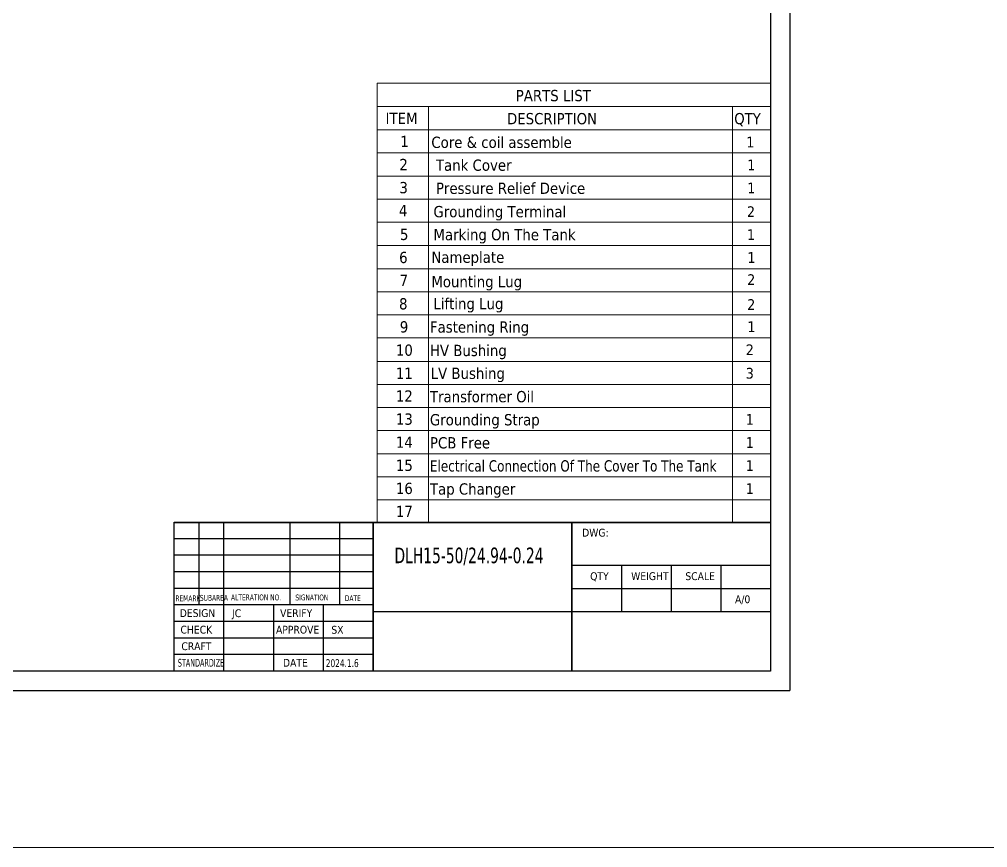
# Model space of a CAD drawing. Extents: x 4438 to 384502, y -178203 to -21188.
# Drawn here: x 378640 to 380621, y -178203 to -176509 of the extents above; entities that cross this region are included whole.
import ezdxf

# ---------------------------------------------------------------- set-up
doc = ezdxf.new("R2010")
doc.units = 0
doc.header["$LTSCALE"] = 8
doc.header["$MEASUREMENT"] = 0
doc.linetypes.add('HIDDEN', pattern=[0.375, 0.25, -0.125])
doc.layers.get('0').update_dxf_attribs({"linetype": 'CONTINUOUS'})
doc.layers.add('PL', color=5, linetype='CONTINUOUS')
doc.layers.add('细', color=7, linetype='CONTINUOUS', lineweight=20)
doc.layers.add('铁心', color=3, linetype='CONTINUOUS', lineweight=0)
doc.styles.add('Tahoma$001', font='tahoma.ttf', dxfattribs={"height": 2.159784})
doc.styles.add('Tahoma_txtstyle_28.93_0_0', font='tahoma.ttf')
doc.styles.add('Tahoma_txtstyle_30.40_0_0', font='tahoma.ttf')

msp = doc.modelspace()

# ---------------------------------------------------------------- linework, layer by layer
at = {"color": 7, "linetype": 'Continuous'}
for p, q in [((378957.187, -177537.444), (380177.091, -177537.444)), ((378957.226, -177536.961), (380177.13, -177536.961)), ((378957.226, -177841.937), (378957.226, -177536.961)), ((379008.055, -177706.392), (379008.055, -177536.961)), ((379058.885, -177841.937), (379058.885, -177536.961)), ((379194.43, -177706.392), (379194.43, -177536.961)), ((379296.088, -177706.392), (379296.088, -177536.961)), ((379363.861, -177536.961), (379363.861, -177841.937)), ((379364.004, -177537.17), (379364.004, -177842.146)), ((379770.495, -177841.937), (379770.495, -177536.961)), ((379770.639, -177537.17), (379770.639, -177842.146)), ((379363.861, -177570.847), (378957.226, -177570.847)), ((379363.861, -177604.733), (378957.226, -177604.733)), ((379770.495, -177625.065), (380177.13, -177625.065)), ((379770.639, -177625.274), (380177.274, -177625.274)), ((379872.154, -177625.065), (379872.154, -177719.946)), ((379872.298, -177625.274), (379872.298, -177720.156)), ((379973.813, -177625.065), (379973.813, -177719.946)), ((379973.956, -177625.274), (379973.956, -177720.156)), ((380075.471, -177625.065), (380075.471, -177719.946)), ((380075.615, -177625.274), (380075.615, -177720.156)), ((379363.861, -177638.619), (378957.226, -177638.619)), ((379363.861, -177672.505), (378957.226, -177672.505)), ((379770.495, -177672.505), (380177.13, -177672.505)), ((379770.639, -177672.715), (380177.274, -177672.715)), ((379363.861, -177706.392), (378957.226, -177706.392)), ((379160.543, -177706.392), (379160.543, -177841.937)), ((379262.202, -177706.392), (379262.202, -177841.937)), ((379363.861, -177719.946), (380177.13, -177719.946)), ((379364.004, -177720.156), (380177.274, -177720.156)), ((379363.861, -177740.278), (378957.226, -177740.278)), ((379363.861, -177774.164), (378957.226, -177774.164)), ((379363.861, -177808.05), (378957.226, -177808.05))]:
    msp.add_line(p, q, dxfattribs=at)
at = {"color": 7}
msp.add_lwpolyline([(377063.749, -175331.182), (380177.094, -175331.182), (380177.094, -177841.884), (377063.749, -177841.884)], close=True, dxfattribs=at)
at = {"layer": 'PL', "color": 1, "linetype": 'HIDDEN', "ltscale": 0.5}
msp.add_lwpolyline([(376864.176, -175291.267), (380217.009, -175291.267), (380217.009, -177881.799), (376864.176, -177881.799)], close=True, dxfattribs=at)
at = {"layer": '细', "color": 1}
msp.add_lwpolyline([(372175.774, -171092.907), (384501.994, -171092.907), (384501.994, -178202.855), (372175.774, -178202.855)], close=True, dxfattribs=at)
at = {"layer": '铁心', "lineweight": 13}
for points in [[(379372.092, -177536.961), (379372.092, -176639.301)], [(379372.092, -176639.301), (380177.274, -176639.301), (380177.274, -176686.525)], [(379372.092, -176639.301), (379372.092, -176686.525), (379372.092, -176686.525)], [(379372.092, -176686.525), (380177.274, -176686.525), (380177.274, -176734.73)], [(379372.092, -176686.525), (379372.092, -176734.73), (380177.274, -176734.73)], [(379477.318, -176686.525), (379477.318, -176734.73), (379477.318, -176734.73)], [(380099.233, -176686.525), (380099.233, -177536.961)], [(379372.092, -177160.142), (380177.274, -177160.142), (380177.274, -176734.73)], [(379372.092, -176734.73), (379372.092, -177160.142)], [(379477.318, -176734.73), (379477.318, -177160.142)], [(380177.274, -176781.758), (379372.092, -176781.758), (379372.092, -176781.758)], [(380177.274, -176828.983), (379372.092, -176828.983), (379372.092, -176828.983)], [(379372.092, -176876.207), (380177.274, -176876.207), (380177.274, -176923.236)], [(379372.092, -176876.207), (379372.092, -176923.236), (380177.274, -176923.236)], [(380177.274, -176876.207), (379372.092, -176876.207), (379372.092, -176876.207)], [(379372.092, -177536.961), (379372.092, -176876.207), (379372.092, -176876.207)], [(379477.318, -176876.207), (379477.318, -176923.236), (379477.318, -176923.236)], [(379372.092, -176923.236), (379372.092, -177536.961)], [(380177.274, -176923.236), (379372.092, -176923.236), (379372.092, -176923.236)], [(379477.318, -176923.236), (379477.318, -177536.961)], [(380177.274, -176971.44), (379372.092, -176971.44), (379372.092, -176971.44)], [(380177.274, -176971.44), (379372.092, -176971.44), (379372.092, -176971.44)], [(380177.274, -177018.665), (379372.092, -177018.665), (379372.092, -177018.665)], [(380177.274, -177018.665), (379372.092, -177018.665), (379372.092, -177018.665)], [(380177.274, -177537.17), (380177.274, -177016.133)], [(380177.274, -177065.693), (379372.092, -177065.693), (379372.092, -177065.693)], [(380177.274, -177065.693), (379372.092, -177065.693)], [(380177.274, -177112.918), (379372.092, -177112.918), (379372.092, -177112.918)], [(380177.274, -177112.918), (379372.092, -177112.918), (379372.092, -177112.918)], [(380177.274, -177160.142), (379372.092, -177160.142), (379372.092, -177160.142)], [(380177.274, -177208.15), (379372.092, -177208.15), (379372.092, -177208.15)], [(380177.274, -177255.375), (379372.092, -177255.375), (379372.092, -177255.375)], [(380177.274, -177302.599), (379372.092, -177302.599), (379372.092, -177302.599)], [(380177.274, -177349.824), (379372.092, -177349.824)], [(380177.274, -177397.048), (379372.092, -177397.048)], [(380177.274, -177444.273), (379372.092, -177444.273)], [(380177.274, -177491.497), (379372.092, -177491.497)], [(380177.274, -177537.17), (379372.092, -177537.17)]]:
    msp.add_lwpolyline(points, dxfattribs=at)

# ---------------------------------------------------------------- texts
for s, height, style, p in [('PARTS LIST', 23.0776, 'Tahoma_txtstyle_30.40_0_0', (379655.94, -176675.944)), ('ITEM', 23.0776, 'Tahoma_txtstyle_30.40_0_0', (379389.532, -176722.581)), ('DESCRIPTION', 23.07758, 'Tahoma_txtstyle_30.40_0_0', (379638.076, -176723.168)), ('QTY', 22.976, 'Tahoma$001', (380103.008, -176723.063)), ('1', 23.078, 'Tahoma_txtstyle_30.40_0_0', (379419.709, -176769.805)), ('Core & coil assemble   ', 23.07758, 'Tahoma_txtstyle_30.40_0_0', (379483.245, -176771.544)), ('1', 21.956, 'Tahoma_txtstyle_28.93_0_0', (380127.694, -176770.491)), ('2', 23.078, 'Tahoma_txtstyle_30.40_0_0', (379417.945, -176817.03)), ('Tank Cover', 23.0776, 'Tahoma_txtstyle_30.40_0_0', (379492.619, -176818.307)), ('1', 21.956, 'Tahoma$001', (380129.653, -176817.226)), ('3', 23.078, 'Tahoma_txtstyle_30.40_0_0', (379417.945, -176864.254)), ('Pressure Relief Device', 23.07758, 'Tahoma_txtstyle_30.40_0_0', (379492.619, -176865.531)), ('1', 21.956, 'Tahoma_txtstyle_28.93_0_0', (380129.653, -176864.45)), ('4', 23.078, 'Tahoma_txtstyle_30.40_0_0', (379416.769, -176911.283)), ('Grounding Terminal', 23.07758, 'Tahoma_txtstyle_30.40_0_0', (379487.585, -176913.378)), ('2', 21.956, 'Tahoma_txtstyle_28.93_0_0', (380128.994, -176912.914)), ('5', 23.078, 'Tahoma_txtstyle_30.40_0_0', (379418.992, -176959.879)), ('Marking On The Tank', 23.07758, 'Tahoma_txtstyle_30.40_0_0', (379487.585, -176960.407)), ('1', 21.956, 'Tahoma_txtstyle_28.93_0_0', (380128.994, -176959.942)), ('6', 23.078, 'Tahoma_txtstyle_30.40_0_0', (379417.394, -177007.103)), ('Nameplate', 23.0776, 'Tahoma_txtstyle_30.40_0_0', (379483.245, -177006.613)), ('1', 21.956, 'Tahoma_txtstyle_28.93_0_0', (380129.849, -177006.613)), ('7', 23.078, 'Tahoma_txtstyle_30.40_0_0', (379418.386, -177053.74)), ('Mounting Lug', 23.07758, 'Tahoma_txtstyle_30.40_0_0', (379483.245, -177056.505)), ('2', 21.956, 'Tahoma_txtstyle_28.93_0_0', (380129.479, -177051.946)), ('8', 23.078, 'Tahoma_txtstyle_30.40_0_0', (379417.155, -177101.944)), ('Lifting Lug', 23.07759, 'Tahoma_txtstyle_30.40_0_0', (379487.268, -177101.552)), ('2', 21.956, 'Tahoma_txtstyle_28.93_0_0', (380129.571, -177102.839)), ('9', 23.078, 'Tahoma_txtstyle_30.40_0_0', (379418.727, -177149.071)), ('Fastening Ring', 23.07758, 'Tahoma_txtstyle_30.40_0_0', (379480.36, -177149.36)), ('1', 21.956, 'Tahoma_txtstyle_28.93_0_0', (380129.849, -177148.189)), ('2', 21.956, 'Tahoma_txtstyle_28.93_0_0', (380126.627, -177195.414)), ('10', 23.0776, 'Tahoma_txtstyle_30.40_0_0', (379410.695, -177196.687)), ('HV Bushing', 23.0776, 'Tahoma_txtstyle_30.40_0_0', (379480.36, -177197.368)), ('11', 23.0776, 'Tahoma_txtstyle_30.40_0_0', (379410.695, -177243.912)), ('LV Bushing', 23.0776, 'Tahoma_txtstyle_30.40_0_0', (379481.873, -177244.108)), ('3', 21.956, 'Tahoma_txtstyle_28.93_0_0', (380126.627, -177243.422)), ('12', 23.0776, 'Tahoma_txtstyle_30.40_0_0', (379410.695, -177290.548)), ('Transformer Oil', 23.07758, 'Tahoma_txtstyle_30.40_0_0', (379480.36, -177291.817)), ('13', 23.0776, 'Tahoma_txtstyle_30.40_0_0', (379410.695, -177337.773)), ('Grounding Strap', 23.07758, 'Tahoma_txtstyle_30.40_0_0', (379480.36, -177339.042)), ('1', 21.956, 'Tahoma_txtstyle_28.93_0_0', (380126.627, -177337.871)), ('14', 23.0776, 'Tahoma_txtstyle_30.40_0_0', (379410.695, -177384.997)), ('PCB Free', 23.0776, 'Tahoma_txtstyle_30.40_0_0', (379480.36, -177386.266)), ('1', 21.956, 'Tahoma_txtstyle_28.93_0_0', (380126.627, -177385.095)), ('15', 23.0776, 'Tahoma_txtstyle_30.40_0_0', (379410.695, -177432.222)), ('1', 21.956, 'Tahoma_txtstyle_28.93_0_0', (380126.627, -177432.32)), ('16', 23.0776, 'Tahoma_txtstyle_30.40_0_0', (379410.695, -177479.446)), ('Tap Changer', 23.07758, 'Tahoma_txtstyle_30.40_0_0', (379480.36, -177480.715)), ('1', 21.956, 'Tahoma_txtstyle_28.93_0_0', (380126.627, -177479.544)), ('17', 23.0776, 'Tahoma_txtstyle_30.40_0_0', (379410.695, -177526.671)), ('DWG:', 16, 'Tahoma_txtstyle_30.40_0_0', (379791.783, -177566.558)), ('QTY', 16, 'Tahoma_txtstyle_30.40_0_0', (379808.222, -177655.562)), ('WEIGHT', 16, 'Tahoma_txtstyle_30.40_0_0', (379892.101, -177655.562)), ('SCALE', 16, 'Tahoma_txtstyle_30.40_0_0', (380002.955, -177655.562)), ('A/0', 16, 'Tahoma_txtstyle_30.40_0_0', (380104.578, -177702.793)), ('DESIGN', 16, 'Tahoma_txtstyle_30.40_0_0', (378968.389, -177731.077)), ('JC', 16, 'Tahoma_txtstyle_30.40_0_0', (379075.335, -177731.367)), ('VERIFY', 16, 'Tahoma_txtstyle_30.40_0_0', (379173.739, -177731.077)), ('CHECK', 16, 'Tahoma_txtstyle_30.40_0_0', (378969.97, -177764.964)), ('APPROVE', 16, 'Tahoma_txtstyle_30.40_0_0', (379165.38, -177764.964)), ('SX', 16, 'Tahoma_txtstyle_30.40_0_0', (379278.652, -177765.253)), ('CRAFT', 16, 'Tahoma_txtstyle_30.40_0_0', (378971.777, -177798.85)), ('DATE', 16, 'Tahoma_txtstyle_30.40_0_0', (379179.613, -177832.736))]:
    msp.add_text(s, height=height, dxfattribs=dict(at, style=style)).set_placement(p)
at = {"layer": '铁心', "lineweight": 13, "style": 'Tahoma_txtstyle_30.40_0_0'}
for s, height, width, p in [('Electrical Connection Of The Cover To The Tank', 23.07758, 0.9, (379480.36, -177433.491)), ('DLH15-50/24.94-0.24', 32, 0.75, (379407.757, -177621.04)), ('REMARK', 12, 0.7, (378959.508, -177698.826)), ('SUBAREA', 12, 0.7, (379009.663, -177697.92)), ('ALTERATION NO.', 12, 0.7, (379073.379, -177697.015)), ('SIGNATION', 12, 0.7, (379204.976, -177697.117)), ('DATE', 12, 0.7, (379306.307, -177698.642)), ('STANDARDIZE', 16, 0.6, (378964.52, -177832.736)), ('2024.1.6', 16, 0.8, (379267.324, -177833.465))]:
    msp.add_text(s, height=height, dxfattribs=dict(at, width=width)).set_placement(p)

doc.saveas('drawing.dxf')
